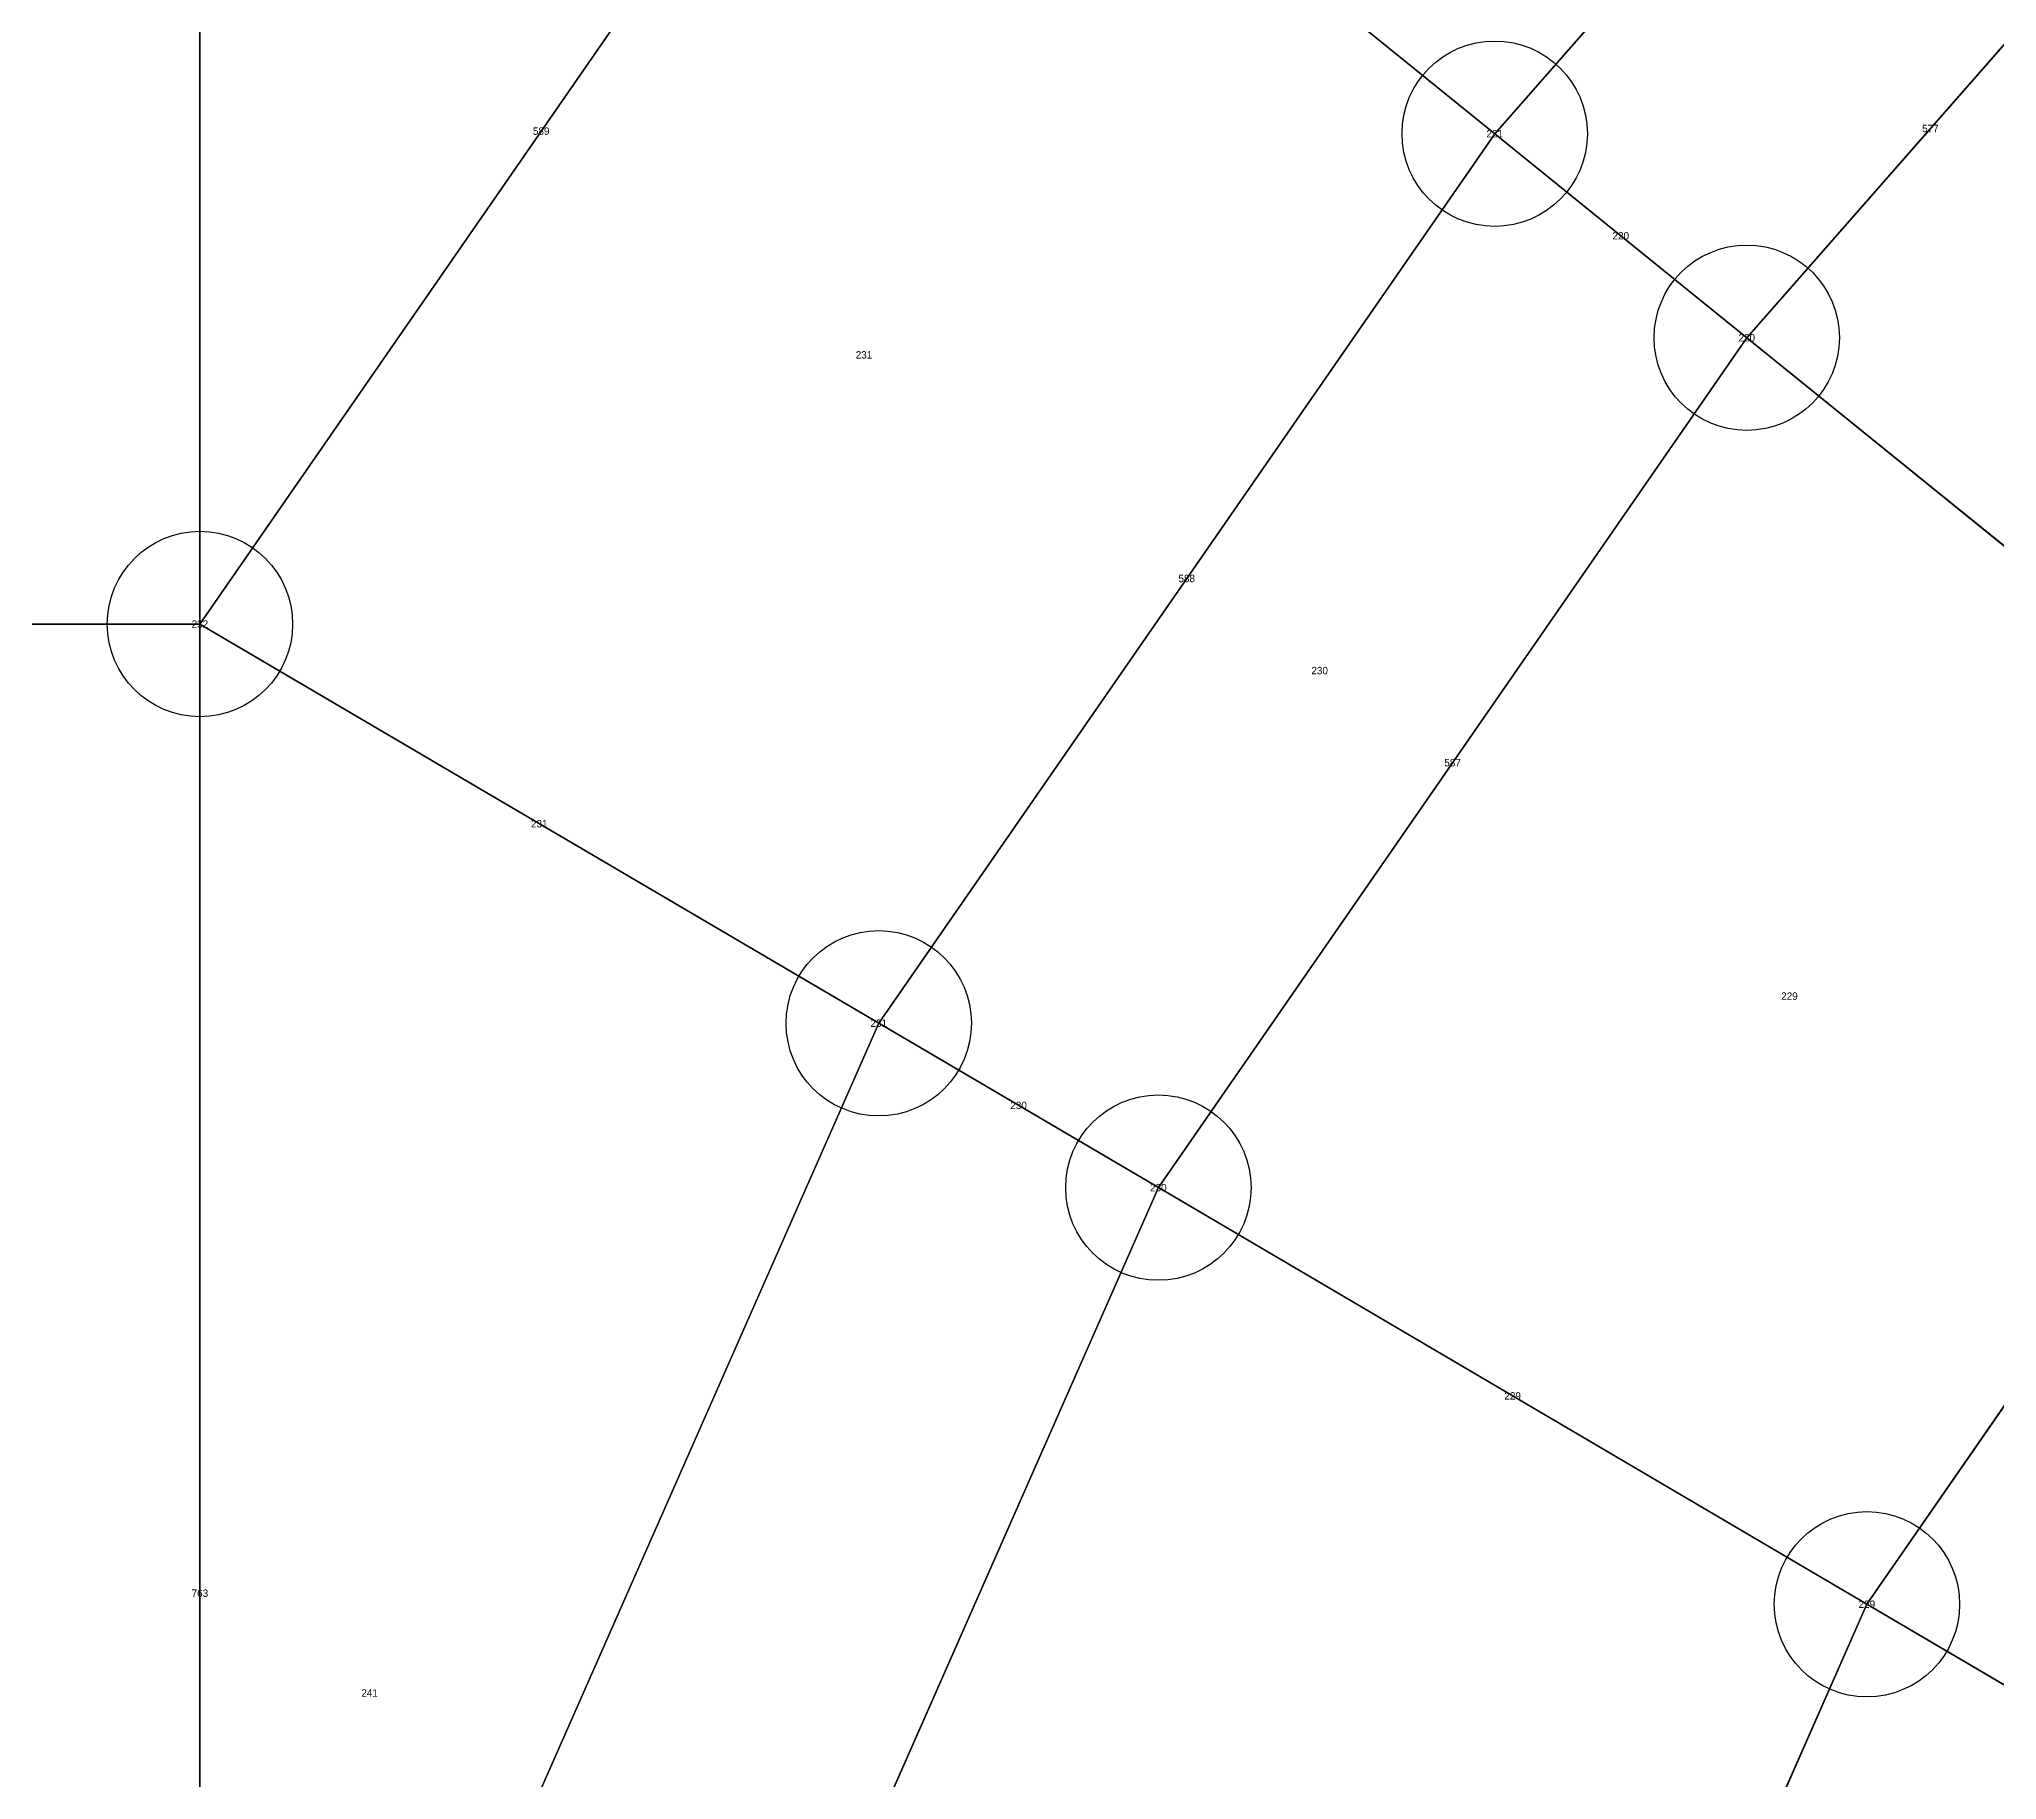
# Model space of a CAD drawing. Extents: x -2.75 to 2.75, y -2.5 to 2.5.
# Drawn here: x -1.918 to -1.39, y 0.79 to 1.26 of the extents above; entities that cross this region are included whole.
import ezdxf
from ezdxf.enums import TextEntityAlignment as Align

# ---------------------------------------------------------------- set-up
doc = ezdxf.new("R2010")
doc.units = 0
doc.header["$MEASUREMENT"] = 0
doc.header["$PDMODE"] = 33
doc.header["$PDSIZE"] = 0.05
for name, color, linetype in [('BRANCHE INTERNO', 7, 'Continuous'), ('BRANCHES-Index', 7, 'Continuous'), ('Faces', 7, 'Continuous'), ('Faces-Index', 7, 'Continuous'), ('NODI-Index', 7, 'Continuous'), ('NODO INTRADOSSO INTERNO', 7, 'Continuous')]:
    doc.layers.add(name, color=color, linetype=linetype)

msp = doc.modelspace()

# ---------------------------------------------------------------- linework, layer by layer
at = {"layer": 'BRANCHE INTERNO'}
for p, q in [((-1.875, 1.51691, 1.1021), (-1.875, 1.1021, 1.51691)), ((-1.69086, 1.36793, 1.51691), (-1.875, 1.1021, 1.51691)), ((-1.52571, 1.23432, 1.78323), (-1.69086, 1.36793, 1.51691)), ((-1.42205, 1.35245, 1.78323), (-1.52571, 1.23432, 1.78323)), ((-1.35866, 1.29216, 1.875), (-1.4577, 1.1793, 1.875)), ((-1.52571, 1.23432, 1.78323), (-1.69186, 0.99445, 1.78323)), ((-1.4577, 1.1793, 1.875), (-1.52571, 1.23432, 1.78323)), ((-1.4577, 1.1793, 1.875), (-1.61644, 0.95012, 1.875)), ((-1.28532, 1.03985, 2.07314), (-1.4577, 1.1793, 1.875)), ((-1.875, 1.1021, 1.51691), (-2.125, 1.1021, 1.51691)), ((-1.69186, 0.99445, 1.78323), (-1.875, 1.1021, 1.51691)), ((-1.875, 1.1021, 1.51691), (-1.875, 0.57941, 1.78323)), ((-1.28532, 1.03985, 2.07314), (-1.4253, 0.83777, 2.07314)), ((-1.69186, 0.99445, 1.78323), (-1.875, 0.57941, 1.78323)), ((-1.61644, 0.95012, 1.875), (-1.69186, 0.99445, 1.78323)), ((-1.61644, 0.95012, 1.875), (-1.79142, 0.55358, 1.875)), ((-1.4253, 0.83777, 2.07314), (-1.61644, 0.95012, 1.875)), ((-1.4253, 0.83777, 2.07314), (-1.57958, 0.48812, 2.07314)), ((-1.21622, 0.71488, 2.24522), (-1.4253, 0.83777, 2.07314))]:
    msp.add_line(p, q, dxfattribs=at)
at = {"layer": 'Faces'}
for points in [[(-1.875, 1.51691, 1.1021), (-2.125, 1.51691, 1.1021), (-2.125, 1.1021, 1.51691), (-1.875, 1.1021, 1.51691)], [(-1.69086, 1.36793, 1.51691), (-1.875, 1.1021, 1.51691), (-1.875, 1.1021, 1.51691), (-1.875, 1.51691, 1.1021)], [(-1.42205, 1.35245, 1.78323), (-1.52571, 1.23432, 1.78323), (-1.69086, 1.36793, 1.51691), (-1.57598, 1.49884, 1.51691)], [(-1.52571, 1.23432, 1.78323), (-1.69186, 0.99445, 1.78323), (-1.875, 1.1021, 1.51691), (-1.69086, 1.36793, 1.51691)], [(-1.35866, 1.29216, 1.875), (-1.4577, 1.1793, 1.875), (-1.52571, 1.23432, 1.78323), (-1.42205, 1.35245, 1.78323)], [(-1.19799, 1.13936, 2.07314), (-1.28532, 1.03985, 2.07314), (-1.4577, 1.1793, 1.875), (-1.35866, 1.29216, 1.875)], [(-1.4577, 1.1793, 1.875), (-1.61644, 0.95012, 1.875), (-1.69186, 0.99445, 1.78323), (-1.52571, 1.23432, 1.78323)], [(-1.28532, 1.03985, 2.07314), (-1.4253, 0.83777, 2.07314), (-1.61644, 0.95012, 1.875), (-1.4577, 1.1793, 1.875)], [(-1.875, 1.1021, 1.51691), (-2.125, 1.1021, 1.51691), (-2.125, 0.57941, 1.78323), (-1.875, 0.57941, 1.78323)], [(-1.69186, 0.99445, 1.78323), (-1.875, 0.57941, 1.78323), (-1.875, 0.57941, 1.78323), (-1.875, 1.1021, 1.51691)], [(-1.09678, 0.88731, 2.24522), (-1.21622, 0.71488, 2.24522), (-1.4253, 0.83777, 2.07314), (-1.28532, 1.03985, 2.07314)], [(-1.61644, 0.95012, 1.875), (-1.79142, 0.55358, 1.875), (-1.875, 0.57941, 1.78323), (-1.69186, 0.99445, 1.78323)], [(-1.4253, 0.83777, 2.07314), (-1.57958, 0.48812, 2.07314), (-1.79142, 0.55358, 1.875), (-1.61644, 0.95012, 1.875)], [(-1.21622, 0.71488, 2.24522), (-1.34787, 0.41652, 2.24522), (-1.57958, 0.48812, 2.07314), (-1.4253, 0.83777, 2.07314)]]:
    msp.add_3dface(points, dxfattribs=at)
at = {"layer": 'NODO INTRADOSSO INTERNO'}
for p in [(-1.52571, 1.23432, 1.78323), (-1.4577, 1.1793, 1.875), (-1.875, 1.1021, 1.51691), (-1.69186, 0.99445, 1.78323), (-1.61644, 0.95012, 1.875), (-1.4253, 0.83777, 2.07314)]:
    msp.add_point(p, dxfattribs=at)

# ---------------------------------------------------------------- texts
at = {"layer": 'BRANCHES-Index'}
for s, p in [('589', (-1.78293, 1.23502, 1.51691)), ('577', (-1.40818, 1.23573, 1.875)), ('220', (-1.4917, 1.20681, 1.82912)), ('588', (-1.60879, 1.11439, 1.78323)), ('587', (-1.53707, 1.06471, 1.875)), ('231', (-1.78343, 1.04827, 1.65007)), ('230', (-1.65415, 0.97229, 1.82912)), ('229', (-1.52087, 0.89395, 1.97407)), ('763', (-1.875, 0.84075, 1.65007))]:
    msp.add_text(s, height=0.002, dxfattribs=at).set_placement(p, align=Align.MIDDLE_CENTER)
at = {"layer": 'Faces-Index'}
for s, p in [('231', (-1.69586, 1.1747, 1.65007)), ('230', (-1.57293, 1.08955, 1.82912)), ('229', (-1.44619, 1.00176, 1.97407)), ('241', (-1.82922, 0.81384, 1.71665))]:
    msp.add_text(s, height=0.002, dxfattribs=at).set_placement(p, align=Align.MIDDLE_CENTER)
at = {"layer": 'NODI-Index'}
for s, p in [('221', (-1.52571, 1.23432, 1.78323)), ('220', (-1.4577, 1.1793, 1.875)), ('232', (-1.875, 1.1021, 1.51691)), ('231', (-1.69186, 0.99445, 1.78323)), ('230', (-1.61644, 0.95012, 1.875)), ('229', (-1.4253, 0.83777, 2.07314))]:
    msp.add_text(s, height=0.002, dxfattribs=at).set_placement(p, align=Align.MIDDLE_CENTER)

doc.saveas('drawing.dxf')
